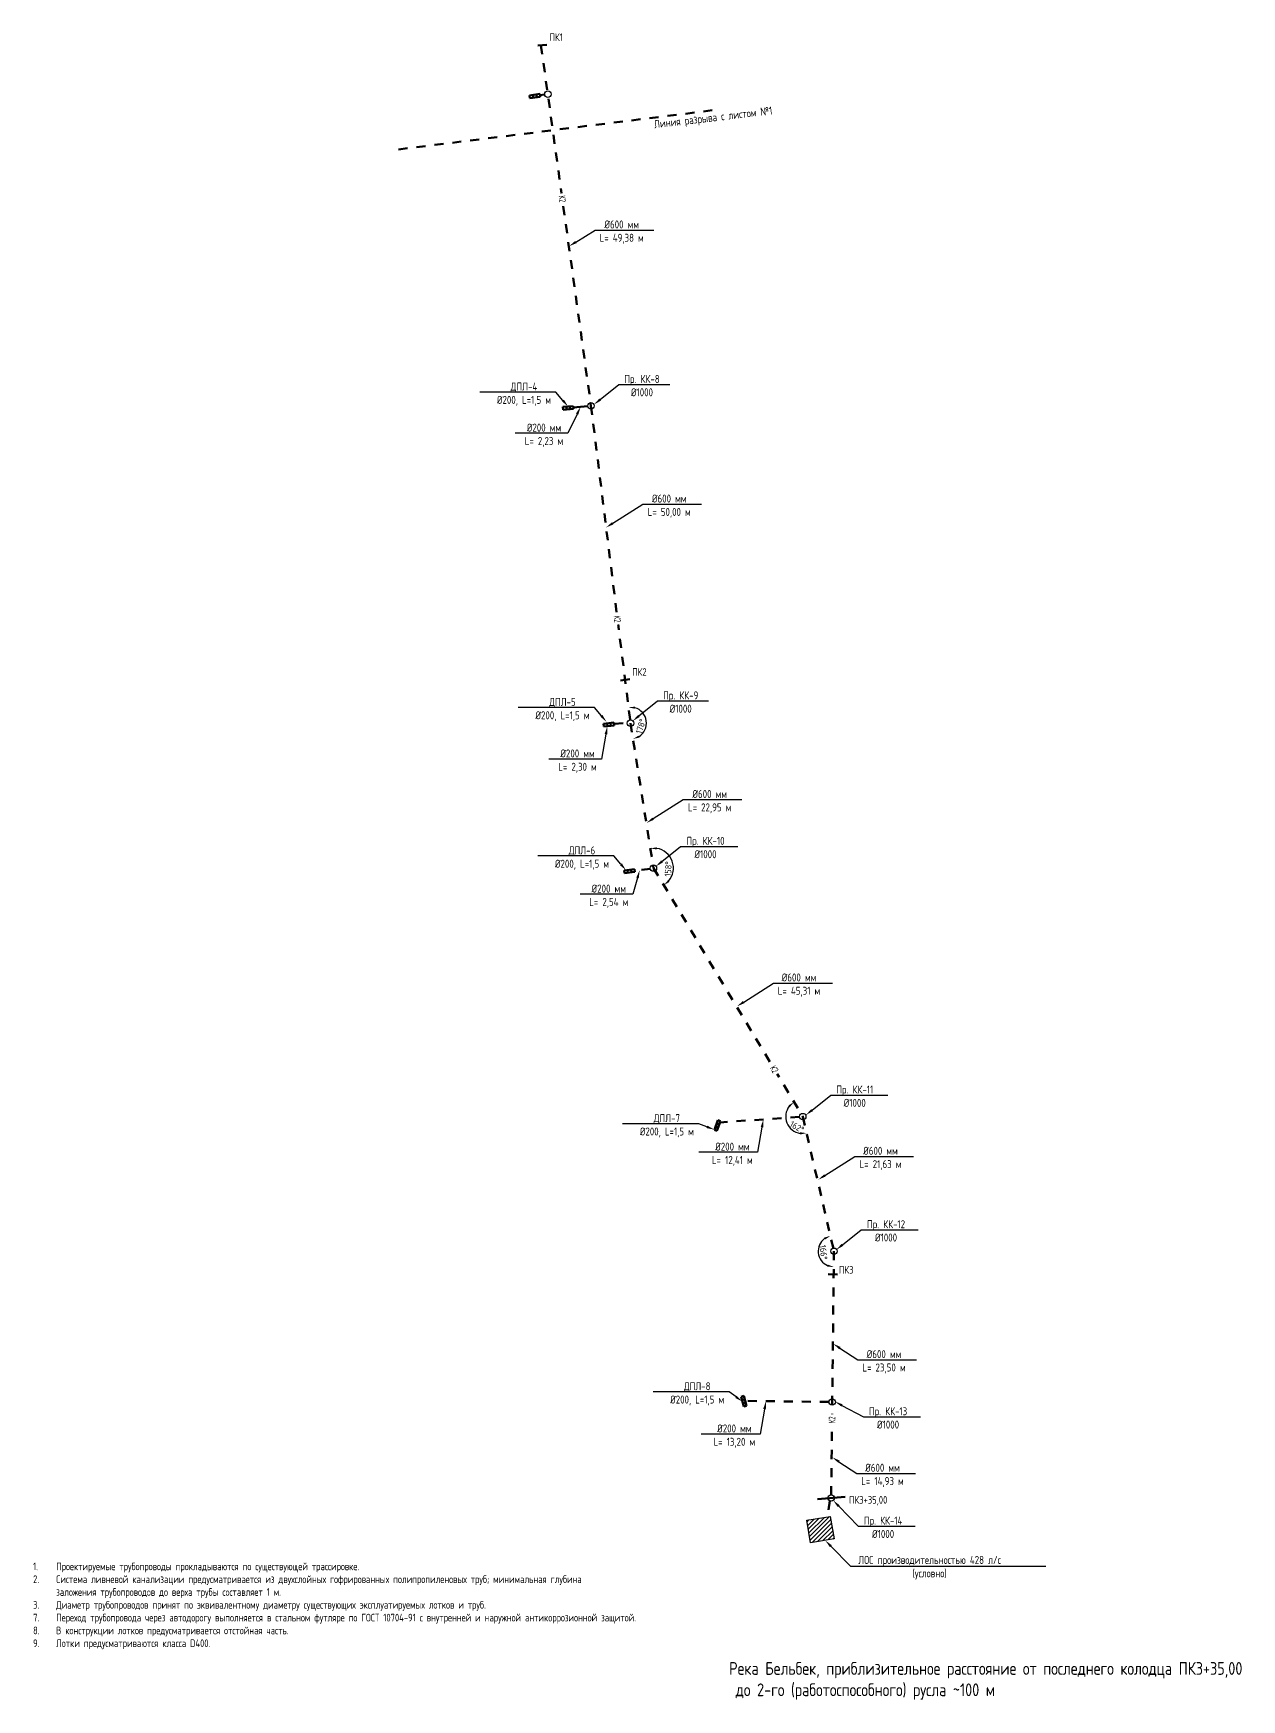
# Model space of a CAD drawing. Header units: millimetres. Extents: x 23834235 to 25435680, y -11289 to 22997815.
# Drawn here: x 25246916 to 25435680, y 22341221 to 22601488 of the extents above; entities that cross this region are included whole.
import ezdxf
from ezdxf import colors
from ezdxf.entities.mleader import LeaderData, LeaderLine
from ezdxf.math import Vec2, Vec3

# ---------------------------------------------------------------- set-up
doc = ezdxf.new("R2010")
doc.units = ezdxf.units.MM
doc.set_wipeout_variables(frame=1)
doc.linetypes.add('Штриховая', pattern=[2822.222233, 1411.111116, -1411.111116])
for name, color, linetype, lineweight in [('Text blocks_Ном._пера__28', 7, 'Continuous', 13), ('ВК_Текст', 7, 'Continuous', 25), ('Колодца К2', 30, 'Continuous', 30), ('Лотки К2', 30, 'Continuous', 30), ('Пикеты', 1, 'Continuous', 60), ('Труба К2', 7, 'Continuous', 60)]:
    doc.layers.add(name, color=color, linetype=linetype, lineweight=lineweight)
doc.layers.add('Выноски', color=7, linetype='Continuous')
doc.styles.add('GOST 2.304', font='GOST_type.ttf')
doc.styles.add('GOST_100', font='cs_gost2304.shx', dxfattribs={"width": 0.7, "height": 300})
doc.styles.get("Standard").update_dxf_attribs({"font": 'arial.ttf'})
doc.dimstyles.new('ISO-25', dxfattribs={"dimtxt": 2.5, "dimasz": 2.5, "dimexe": 1.25, "dimexo": 0.625, "dimtad": 1, "dimtxsty": 'Standard', "dimcen": 2.5, "dimadec": 0, "dimazin": 0, "dimtfac": 1, "dimtmove": 0, "dimatfit": 3, "dimfxl": 1, "dimarcsym": 0})

# ---------------------------------------------------------------- blocks, each defined once
blk = doc.blocks.new('*U4')
at = {"color": 255}
blk.add_wipeout([(-200, 125), (200, 125), (200, -125), (-200, -125)], dxfattribs=at)
at = {"layer": 'ВК_Текст', "insert": (0, 0), "char_height": 250, "attachment_point": 5, "style": 'GOST_100'}
blk.add_mtext('К2', dxfattribs=at)
blk = doc.blocks.new('*D21')
at = {"color": 0, "lineweight": -2, "transparency": 16777216}
blk.add_arc((25340201, 22493749), 2498, 302.10626, 73.99971, dxfattribs=at)
at = {"color": 0, "transparency": 16777216}
for points in [[(25340876, 22495983), (25340902, 22496316), (25339892, 22496227)], [(25341587, 22491477), (25341469, 22491789), (25340592, 22491282)]]:
    blk.add_solid(points, dxfattribs=at)
at = {"color": 0, "transparency": 16777216, "insert": (25341811, 22493253), "char_height": 1000, "attachment_point": 5, "rotation": 72.90512, "style": 'GOST 2.304'}
blk.add_mtext('178°', dxfattribs=at)
blk = doc.blocks.new('*D22')
at = {"color": 0, "lineweight": -2, "transparency": 16777216}
blk.add_arc((25343791, 22471105), 3123, 319.43018, 80.58284, dxfattribs=at)
at = {"color": 0, "transparency": 16777216}
for points in [[(25344302, 22474019), (25344303, 22474352), (25343302, 22474189)], [(25346271, 22468947), (25346056, 22469201), (25345400, 22468428)]]:
    blk.add_solid(points, dxfattribs=at)
at = {"color": 0, "transparency": 16777216, "insert": (25346097, 22470971), "char_height": 1000, "attachment_point": 5, "rotation": 86.68794, "style": 'GOST 2.304'}
blk.add_mtext('158°', dxfattribs=at)
blk = doc.blocks.new('*D23')
at = {"color": 0, "lineweight": -2, "transparency": 16777216}
blk.add_arc((25367111, 22432298), 2658, 142.68512, 261.37058, dxfattribs=at)
at = {"color": 0, "transparency": 16777216}
for points in [[(25364885, 22434034), (25365108, 22433786), (25365741, 22434577)], [(25366705, 22429837), (25366718, 22429504), (25367711, 22429709)]]:
    blk.add_solid(points, dxfattribs=at)
at = {"color": 0, "transparency": 16777216, "insert": (25366214, 22430686), "char_height": 1000, "attachment_point": 5, "rotation": 330.93865, "style": 'GOST 2.304'}
blk.add_mtext('162°', dxfattribs=at)
blk = doc.blocks.new('*D24')
at = {"color": 0, "lineweight": -2, "transparency": 16777216}
blk.add_arc((25371988, 22411263), 2461, 126.50069, 245.89284, dxfattribs=at)
at = {"color": 0, "transparency": 16777216}
for points in [[(25370454, 22413393), (25370594, 22413090), (25371432, 22413661)], [(25371018, 22409180), (25370947, 22408854), (25371959, 22408803)]]:
    blk.add_solid(points, dxfattribs=at)
at = {"color": 0, "transparency": 16777216, "insert": (25370350, 22411086), "char_height": 1000, "attachment_point": 5, "rotation": 276.19677, "style": 'GOST 2.304'}
blk.add_mtext('166°', dxfattribs=at)

msp = doc.modelspace()

# ---------------------------------------------------------------- hatches: boundary and pattern name
h = msp.add_hatch()
h.set_pattern_fill('ANSI31', color=256, scale=150)
h.set_pattern_definition([(45, (-605235.26, -10553391.3), (-336.7596045, 336.7596045), [])])
h.paths.add_polyline_path([(25371416.825, 22369847.065), (25367749.1, 22369236.165), (25368333.085, 22365730.036), (25372000.81, 22366340.936)])

# ---------------------------------------------------------------- linework, layer by layer
at = {"color": 1, "linetype": 'Штриховая', "lineweight": 50}
msp.add_line((25352984.457, 22589462.195), (25303850.382, 22583337.165), dxfattribs=at)
msp.add_lwpolyline([(25367749.1, 22369236.165), (25371416.825, 22369847.065), (25372000.81, 22366340.936), (25368333.085, 22365730.036)], close=True)
at = {"layer": 'Колодца К2'}
for centre in [(25327298.69, 22591984.207), (25334032.072, 22543307.026), (25340200.504, 22493748.614), (25343791.382, 22471104.782), (25367110.513, 22432298.368), (25371987.572, 22411263.393), (25371716.297, 22387718.989), (25371543.269, 22372724.617)]:
    msp.add_circle(centre, 500, dxfattribs=at)
at = {"layer": 'Лотки К2', "lineweight": 50}
for p, q in [((25324429.978, 22591775.241, 219625.303), (25326027.21, 22592021.187, 140640.3)), ((25324429.978, 22591775.241, 219625.303), (25324495.935, 22591346.897, -1918.428)), ((25324495.935, 22591346.897, -1918.428), (25326093.167, 22591592.842, -80903.43)), ((25324962.388, 22591857.223, 193296.969), (25325028.346, 22591428.879, -28246.762)), ((25325494.799, 22591939.205, 166968.635), (25325560.756, 22591510.86, -54575.096)), ((25326027.21, 22592021.187, 140640.3), (25326093.167, 22591592.842, -80903.43)), ((25329643.587, 22543139.339, 189756.868), (25331255.013, 22543261.595, 110771.865)), ((25329643.587, 22543139.339, 189756.868), (25329676.373, 22542707.188, -31786.863)), ((25329676.373, 22542707.188, -31786.863), (25331287.799, 22542829.444, -110771.865)), ((25330180.729, 22543180.091, 163428.534), (25330213.515, 22542747.94, -58115.197)), ((25330717.871, 22543220.843, 137100.2), (25330750.657, 22542788.692, -84443.531)), ((25331255.013, 22543261.595, 110771.865), (25331287.799, 22542829.444, -110771.865)), ((25336009.377, 22493635.844, 78984.98), (25337613.72, 22493830.069, -0.023)), ((25336009.377, 22493635.844, 78984.98), (25336061.464, 22493205.593, -142558.751)), ((25336061.464, 22493205.593, -142558.751), (25337665.807, 22493399.817, -221543.754)), ((25336544.158, 22493700.585, 52656.645), (25336596.245, 22493270.334, -168887.085)), ((25337078.939, 22493765.327, 26328.311), (25337131.026, 22493335.076, -195215.42)), ((25337613.72, 22493830.069, -0.023), (25337665.807, 22493399.817, -221543.754)), ((25339215.478, 22470731.695, 189756.843), (25340819.821, 22470925.919, 110771.84)), ((25339215.478, 22470731.695, 189756.843), (25339267.565, 22470301.444, -31786.888)), ((25339267.565, 22470301.444, -31786.888), (25340871.908, 22470495.668, -110771.891)), ((25339750.259, 22470796.436, 163428.508), (25339802.346, 22470366.185, -58115.222)), ((25340285.04, 22470861.178, 137100.174), (25340337.127, 22470430.927, -84443.556)), ((25340819.821, 22470925.919, 110771.84), (25340871.908, 22470495.668, -110771.891)), ((25353304.213, 22430211.989, 189756.843), (25353854.791, 22431731.365, 110771.84)), ((25353304.213, 22430211.989, 189756.843), (25353711.678, 22430064.336, -31786.888)), ((25353487.739, 22430718.448, 163428.508), (25353895.204, 22430570.795, -58115.222)), ((25353671.265, 22431224.907, 137100.174), (25354078.73, 22431077.253, -84443.556)), ((25353711.678, 22430064.336, -31786.888), (25354262.256, 22431583.712, -110771.891)), ((25353854.791, 22431731.365, 110771.84), (25354262.256, 22431583.712, -110771.891)), ((25357468.132, 22388536.948, 110771.84), (25357883.073, 22388662.061, -110771.891)), ((25357934.66, 22386989.695, 189756.843), (25357468.132, 22388536.948, 110771.84)), ((25358349.601, 22387114.808, -31786.888), (25357883.073, 22388662.061, -110771.891)), ((25357623.641, 22388021.197, 137100.174), (25358038.582, 22388146.31, -84443.556)), ((25357779.151, 22387505.446, 163428.508), (25358194.091, 22387630.559, -58115.222)), ((25357934.66, 22386989.695, 189756.843), (25358349.601, 22387114.808, -31786.888))]:
    msp.add_line(p, q, dxfattribs=at)
at = {"layer": 'Пикеты'}
for p, q in [((25325711.8, 22599587.121), (25327158.598, 22599705.569)), ((25338640.706, 22500404.256), (25340079.372, 22500597.9)), ((25371102.632, 22407658.827), (25372554.23, 22407647.793)), ((25369395.899, 22372525.751), (25373736.295, 22372881.094))]:
    msp.add_line(p, q, dxfattribs=at)
at = {"layer": 'Труба К2', "linetype": 'Штриховая', "ltscale": 20}
for p, q in [((25326060.188, 22591807.014, 29868.435), (25326803.058, 22591918.262)), ((25331271.377, 22543045.849), (25333535.785, 22543246.201))]:
    msp.add_line(p, q, dxfattribs=at)
at = {"layer": 'Труба К2', "linetype": 'Штриховая'}
msp.add_line((25371352.682, 22372262.365), (25370991.102, 22369776.156), dxfattribs=at)
for points in [[(25326220.928, 22599627.792), (25334032.072, 22543307.026), (25340200.504, 22493748.614), (25343791.382, 22471104.782), (25367110.513, 22432298.368), (25371987.572, 22411263.393), (25371543.224, 22372697.651)], [(25343309.272, 22470972.23), (25340845.865, 22470710.794)], [(25366613.579, 22432243.077), (25354192.082, 22431390.061)]]:
    msp.add_lwpolyline(points, dxfattribs=at)
for points, elevation in [([(25337639.764, 22493614.943), (25339700.752, 22493764.35)], -0.023), ([(25371216.336, 22387725.218), (25358116.337, 22387888.435)], -1743.743)]:
    msp.add_lwpolyline(points, dxfattribs=dict(at, elevation=elevation))

# ---------------------------------------------------------------- texts
at = {"insert": (25343803.373, 22587888.855), "char_height": 1250, "attachment_point": 1, "rotation": 6.70114011, "style": 'GOST 2.304'}
msp.add_mtext_dynamic_manual_height_columns('Линия разрыва с листом №1', width=25694.82588, gutter_width=12.5, heights=[0], dxfattribs=at)
at = {"layer": 'Text blocks_Ном._пера__28', "insert": (25245681.496, 22362637.045), "char_height": 1200, "attachment_point": 1, "style": 'GOST 2.304'}
msp.add_mtext_dynamic_manual_height_columns('\\pi-3600,l4800,t4800;1.^IПроектируемые трубопроводы прокладываются по существующей трассировке.\\P2.^IСистема ливневой канализации предусматривается из двухслойных гофрированных полипропиленовых труб; минимальная глубина заложения трубопроводов до верха трубы составляет 1 м.\\P3.^IДиаметр трубопроводов принят по эквивалентному диаметру существующих эксплуатируемых лотков и труб.\\P7.^IПереход трубопровода через автодорогу выполняется в стальном футляре по ГОСТ 10704-91 с внутренней и наружной антикоррозионной защитой.\\P8.^IВ конструкции лотков предусматривается отстойная часть.\\P9.^IЛотки предусматриваются класса D400.', width=93446.89135, gutter_width=12.5, heights=[0], dxfattribs=at)
at = {"layer": 'Text blocks_Ном._пера__28', "color": 1, "insert": (25353611.017, 22347099.352), "char_height": 2000, "attachment_point": 1, "style": 'GOST 2.304'}
msp.add_mtext_dynamic_manual_height_columns('\\pi-6000,l8000,t8000;Река Бельбек, приблизительное расстояние от последнего колодца ПК3+35,00\\P до 2-го (работоспособного) русла ~100 м', width=93446.89135, gutter_width=12.5, heights=[0], dxfattribs=at)
at = {"layer": 'Пикеты', "style": 'GOST 2.304'}
for s, p in [('ПК1', (25327540.342, 22600280.009)), ('ПК2', (25340465.182, 22501134.743)), ('ПК3', (25372764.498, 22407769.552)), ('ПК3+35,00', (25374345.589, 22371830.447))]:
    msp.add_text(s, height=1200, dxfattribs=at).set_placement(p)

# ---------------------------------------------------------------- leaders
at = {"layer": 'Выноски', "color": 0, "lineweight": -2}
ml = msp.add_multileader_mtext('Standard', dxfattribs=at)
ml.set_content('{\\C0;%%C600 мм\\PL= 49,38 м}', color=5, style='GOST 2.304')
ml.set_leader_properties(lineweight=-3)
ml.build(insert=Vec2(0, 0))
ml.multileader.update_dxf_attribs({"text_left_attachment_type": 6, "text_right_attachment_type": 6, "dogleg_length": 1, "arrow_head_size": 1250, "scale": 500})
ctx = ml.context
ctx.base_point, ctx.scale, ctx.char_height, ctx.arrow_head_size, ctx.landing_gap_size, ctx.plane_origin = Vec3(25334788.216, 22570762.65), 500, 1250, 1250, 900, Vec3(25303787.901, 22551804.637)
ctx.left_attachment, ctx.right_attachment, ctx.text_align_type = 6, 6, 1
notes = []
notes.append((ctx, [(0, (1, 1, 0), (25334688.368, 22570762.65), (1, 0), 99.848, [(1, [(25330611.677, 22568234.333)], 0, [])])]))
ctx.mtext.insert, ctx.mtext.alignment, ctx.mtext.flow_direction = Vec3(25338832.426, 22572262.65), 2, 5
ml = msp.add_multileader_mtext('Standard', dxfattribs=at)
ml.set_content('{\\C0;ДПЛ-4\\P%%C200, L=1,5 м}', color=5, style='GOST 2.304')
ml.set_leader_properties(lineweight=-3)
ml.build(insert=Vec2(0, 0))
ml.multileader.update_dxf_attribs({"text_left_attachment_type": 6, "text_right_attachment_type": 6, "dogleg_length": 1, "arrow_head_size": 1250, "scale": 500})
ctx = ml.context
ctx.base_point, ctx.scale, ctx.char_height, ctx.arrow_head_size, ctx.landing_gap_size, ctx.plane_origin = Vec3(25318667.426, 22545444.829, 150264.367), 500, 1250, 1250, 900, Vec3(25315097.202, 22527398.416, 150264.367)
ctx.left_attachment, ctx.right_attachment, ctx.text_align_type = 6, 6, 1
notes.append((ctx, [(1, (1, 1, 0), (25328553.335, 22545444.829, 150264.367), (-1, 0), 99.848, [(1, [(25330449.3, 22543200.467, 150264.367)], 0, [])])]))
ctx.mtext.insert, ctx.mtext.alignment, ctx.mtext.flow_direction = Vec3(25323560.456, 22546944.829, 150264.367), 2, 5
ml = msp.add_multileader_mtext('Standard', dxfattribs=at)
ml.set_content('{\\C0;Пр. КК-8\\P%%C1000}', color=5, style='GOST 2.304')
ml.set_leader_properties(lineweight=-3)
ml.build(insert=Vec2(0, 0))
ml.multileader.update_dxf_attribs({"text_left_attachment_type": 6, "text_right_attachment_type": 6, "dogleg_length": 1, "arrow_head_size": 1250, "scale": 500})
ctx = ml.context
ctx.base_point, ctx.scale, ctx.char_height, ctx.arrow_head_size, ctx.landing_gap_size, ctx.plane_origin = Vec3(25338473.027, 22546627.544), 500, 1250, 1250, 900, Vec3(25337924.68, 22523834.785)
ctx.left_attachment, ctx.right_attachment, ctx.text_align_type = 6, 6, 1
notes.append((ctx, [(0, (1, 1, 0), (25338373.179, 22546627.544), (1, 0), 99.848, [(1, [(25334492.072, 22543502.984)], 0, [])])]))
ctx.mtext.insert, ctx.mtext.alignment, ctx.mtext.flow_direction = Vec3(25341994.989, 22548127.544), 2, 5
ml = msp.add_multileader_mtext('Standard', dxfattribs=at)
ml.set_content('{\\C0;%%C200 мм\\PL= 2,23 м}', color=5, style='GOST 2.304')
ml.set_leader_properties(lineweight=-3)
ml.build(insert=Vec2(0, 0))
ml.multileader.update_dxf_attribs({"text_left_attachment_type": 6, "text_right_attachment_type": 6, "dogleg_length": 1, "arrow_head_size": 1250, "scale": 500})
ctx = ml.context
ctx.base_point, ctx.scale, ctx.char_height, ctx.arrow_head_size, ctx.landing_gap_size, ctx.plane_origin = Vec3(25323047.154, 22539022.981), 500, 1250, 1250, 900, Vec3(25292611.838, 22524087.72)
ctx.left_attachment, ctx.right_attachment, ctx.text_align_type = 6, 6, 1
notes.append((ctx, [(1, (1, 1, 0), (25330431.276, 22539022.981), (-1, 0), 99.848, [(1, [(25332403.581, 22543146.025)], 0, [])])]))
ctx.mtext.insert, ctx.mtext.alignment, ctx.mtext.flow_direction = Vec3(25326689.291, 22540522.981), 2, 5
ml = msp.add_multileader_mtext('Standard', dxfattribs=at)
ml.set_content('{\\C0;%%C600 мм\\PL= 50,00 м}', color=5, style='GOST 2.304')
ml.set_leader_properties(lineweight=-3)
ml.build(insert=Vec2(0, 0))
ml.multileader.update_dxf_attribs({"text_left_attachment_type": 6, "text_right_attachment_type": 6, "dogleg_length": 1, "arrow_head_size": 1250, "scale": 500})
ctx = ml.context
ctx.base_point, ctx.scale, ctx.char_height, ctx.arrow_head_size, ctx.landing_gap_size, ctx.plane_origin = Vec3(25342208.832, 22527944.429), 500, 1250, 1250, 900, Vec3(25309561.466, 22507873.122)
ctx.left_attachment, ctx.right_attachment, ctx.text_align_type = 6, 6, 1
notes.append((ctx, [(0, (1, 1, 0), (25342108.985, 22527944.429), (1, 0), 99.848, [(1, [(25336385.243, 22524302.819)], 0, [])])]))
ctx.mtext.insert, ctx.mtext.alignment, ctx.mtext.flow_direction = Vec3(25346253.043, 22529444.429), 2, 5
ml = msp.add_multileader_mtext('Standard', dxfattribs=at)
ml.set_content('{\\C0;ДПЛ-5\\P%%C200, L=1,5 м}', color=5, style='GOST 2.304')
ml.set_leader_properties(lineweight=-3)
ml.build(insert=Vec2(0, 0))
ml.multileader.update_dxf_attribs({"text_left_attachment_type": 6, "text_right_attachment_type": 6, "dogleg_length": 1, "arrow_head_size": 1250, "scale": 500})
ctx = ml.context
ctx.base_point, ctx.scale, ctx.char_height, ctx.arrow_head_size, ctx.landing_gap_size, ctx.plane_origin = Vec3(25324682.201, 22496179.145, 2974.575), 500, 1250, 1250, 900, Vec3(25321111.977, 22478132.731, 2974.575)
ctx.left_attachment, ctx.right_attachment, ctx.text_align_type = 6, 6, 1
notes.append((ctx, [(1, (1, 1, 0), (25334568.11, 22496179.145, 2974.575), (-1, 0), 99.848, [(1, [(25336464.075, 22493934.782, 2974.575)], 0, [])])]))
ctx.mtext.insert, ctx.mtext.alignment, ctx.mtext.flow_direction = Vec3(25329575.231, 22497679.145, 2974.575), 2, 5
ml = msp.add_multileader_mtext('Standard', dxfattribs=at)
ml.set_content('{\\C0;Пр. КК-9\\P%%C1000}', color=5, style='GOST 2.304')
ml.set_leader_properties(lineweight=-3)
ml.build(insert=Vec2(0, 0))
ml.multileader.update_dxf_attribs({"text_left_attachment_type": 6, "text_right_attachment_type": 6, "dogleg_length": 1, "arrow_head_size": 1250, "scale": 500})
ctx = ml.context
ctx.base_point, ctx.scale, ctx.char_height, ctx.arrow_head_size, ctx.landing_gap_size, ctx.plane_origin = Vec3(25344523.478, 22497208.782), 500, 1250, 1250, 900, Vec3(25343975.131, 22474416.023)
ctx.left_attachment, ctx.right_attachment, ctx.text_align_type = 6, 6, 1
notes.append((ctx, [(0, (1, 1, 0), (25344423.63, 22497208.782), (1, 0), 99.848, [(1, [(25340542.523, 22494084.222)], 0, [])])]))
ctx.mtext.insert, ctx.mtext.alignment, ctx.mtext.flow_direction = Vec3(25348045.44, 22498708.782), 2, 5
ml = msp.add_multileader_mtext('Standard', dxfattribs=at)
ml.set_content('{\\C0;%%C200 мм\\PL= 2,30 м}', color=5, style='GOST 2.304')
ml.set_leader_properties(lineweight=-3)
ml.build(insert=Vec2(0, 0))
ml.multileader.update_dxf_attribs({"text_left_attachment_type": 6, "text_right_attachment_type": 6, "dogleg_length": 1, "arrow_head_size": 1250, "scale": 500})
ctx = ml.context
ctx.base_point, ctx.scale, ctx.char_height, ctx.arrow_head_size, ctx.landing_gap_size, ctx.plane_origin = Vec3(25328287.417, 22488138.084, -168887.085), 500, 1250, 1250, 900, Vec3(25296804.502, 22474212.029, -168887.085)
ctx.left_attachment, ctx.right_attachment, ctx.text_align_type = 6, 6, 1
notes.append((ctx, [(1, (1, 1, 0), (25335671.539, 22488138.084, -168887.085), (-1, 0), 99.848, [(1, [(25336596.245, 22493270.334, -168887.085)], 0, [])])]))
ctx.mtext.insert, ctx.mtext.alignment, ctx.mtext.flow_direction = Vec3(25331929.554, 22489638.084, -168887.085), 2, 5
ml = msp.add_multileader_mtext('Standard', dxfattribs=at)
ml.set_content('{\\C0;%%C600 мм\\PL= 22,95 м}', color=5, style='GOST 2.304')
ml.set_leader_properties(lineweight=-3)
ml.build(insert=Vec2(0, 0))
ml.multileader.update_dxf_attribs({"text_left_attachment_type": 6, "text_right_attachment_type": 6, "dogleg_length": 1, "arrow_head_size": 1250, "scale": 500})
ctx = ml.context
ctx.base_point, ctx.scale, ctx.char_height, ctx.arrow_head_size, ctx.landing_gap_size, ctx.plane_origin = Vec3(25348532.986, 22481799.781), 500, 1250, 1250, 900, Vec3(25315885.62, 22461728.474)
ctx.left_attachment, ctx.right_attachment, ctx.text_align_type = 6, 6, 1
notes.append((ctx, [(0, (1, 1, 0), (25348433.138, 22481799.781), (1, 0), 99.848, [(1, [(25342709.397, 22478158.171)], 0, [])])]))
ctx.mtext.insert, ctx.mtext.alignment, ctx.mtext.flow_direction = Vec3(25352577.196, 22483299.781), 2, 5
ml = msp.add_multileader_mtext('Standard', dxfattribs=at)
ml.set_content('{\\C0;ДПЛ-6\\P%%C200, L=1,5 м}', color=5, style='GOST 2.304')
ml.set_leader_properties(lineweight=-3)
ml.build(insert=Vec2(0, 0))
ml.multileader.update_dxf_attribs({"text_left_attachment_type": 6, "text_right_attachment_type": 6, "dogleg_length": 1, "arrow_head_size": 1250, "scale": 500})
ctx = ml.context
ctx.base_point, ctx.scale, ctx.char_height, ctx.arrow_head_size, ctx.landing_gap_size, ctx.plane_origin = Vec3(25327729.503, 22472997.008), 500, 1250, 1250, 900, Vec3(25324159.279, 22454950.594)
ctx.left_attachment, ctx.right_attachment, ctx.text_align_type = 6, 6, 1
notes.append((ctx, [(1, (1, 1, 0), (25337615.412, 22472997.008), (-1, 0), 99.848, [(1, [(25339511.377, 22470752.645)], 0, [])])]))
ctx.mtext.insert, ctx.mtext.alignment, ctx.mtext.flow_direction = Vec3(25332622.534, 22474497.008), 2, 5
ml = msp.add_multileader_mtext('Standard', dxfattribs=at)
ml.set_content('{\\C0;Пр. КК-10\\P%%C1000}', color=5, style='GOST 2.304')
ml.set_leader_properties(lineweight=-3)
ml.build(insert=Vec2(0, 0))
ml.multileader.update_dxf_attribs({"text_left_attachment_type": 6, "text_right_attachment_type": 6, "dogleg_length": 1, "arrow_head_size": 1250, "scale": 500})
ctx = ml.context
ctx.base_point, ctx.scale, ctx.char_height, ctx.arrow_head_size, ctx.landing_gap_size, ctx.plane_origin = Vec3(25348131.057, 22474481.969, 4288), 500, 1250, 1250, 900, Vec3(25347582.71, 22451689.21, 4288)
ctx.left_attachment, ctx.right_attachment, ctx.text_align_type = 6, 6, 1
notes.append((ctx, [(0, (1, 1, 0), (25348031.209, 22474481.969, 4288), (1, 0), 99.848, [(1, [(25344150.102, 22471357.41, 4288)], 0, [])])]))
ctx.mtext.insert, ctx.mtext.alignment, ctx.mtext.flow_direction = Vec3(25351921.514, 22475981.969, 4288), 2, 5
ml = msp.add_multileader_mtext('Standard', dxfattribs=at)
ml.set_content('{\\C0;%%C200 мм\\PL= 2,54 м}', color=5, style='GOST 2.304')
ml.set_leader_properties(lineweight=-3)
ml.build(insert=Vec2(0, 0))
ml.multileader.update_dxf_attribs({"text_left_attachment_type": 6, "text_right_attachment_type": 6, "dogleg_length": 1, "arrow_head_size": 1250, "scale": 500})
ctx = ml.context
ctx.base_point, ctx.scale, ctx.char_height, ctx.arrow_head_size, ctx.landing_gap_size, ctx.plane_origin = Vec3(25333167.86, 22467022.626), 500, 1250, 1250, 900, Vec3(25301852.878, 22451710.053)
ctx.left_attachment, ctx.right_attachment, ctx.text_align_type = 6, 6, 1
notes.append((ctx, [(1, (1, 1, 0), (25340551.982, 22467022.626), (-1, 0), 99.848, [(1, [(25341644.621, 22470768.358)], 0, [])])]))
ctx.mtext.insert, ctx.mtext.alignment, ctx.mtext.flow_direction = Vec3(25336809.997, 22468522.626), 2, 5
ml = msp.add_multileader_mtext('Standard', dxfattribs=at)
ml.set_content('{\\C0;%%C600 мм\\PL= 45,31 м}', color=5, style='GOST 2.304')
ml.set_leader_properties(lineweight=-3)
ml.build(insert=Vec2(0, 0))
ml.multileader.update_dxf_attribs({"text_left_attachment_type": 6, "text_right_attachment_type": 6, "dogleg_length": 1, "arrow_head_size": 1250, "scale": 500})
ctx = ml.context
ctx.base_point, ctx.scale, ctx.char_height, ctx.arrow_head_size, ctx.landing_gap_size, ctx.plane_origin = Vec3(25362663.465, 22453149.572), 500, 1250, 1250, 900, Vec3(25330016.098, 22433078.266)
ctx.left_attachment, ctx.right_attachment, ctx.text_align_type = 6, 6, 1
notes.append((ctx, [(0, (1, 1, 0), (25362563.617, 22453149.572), (1, 0), 99.848, [(1, [(25356839.875, 22449507.962)], 0, [])])]))
ctx.mtext.insert, ctx.mtext.alignment, ctx.mtext.flow_direction = Vec3(25366528.976, 22454649.572), 2, 5
ml = msp.add_multileader_mtext('Standard', dxfattribs=at)
ml.set_content('{\\C0;Пр. КК-11\\P%%C1000}', color=5, style='GOST 2.304')
ml.set_leader_properties(lineweight=-3)
ml.build(insert=Vec2(0, 0))
ml.multileader.update_dxf_attribs({"text_left_attachment_type": 6, "text_right_attachment_type": 6, "dogleg_length": 1, "arrow_head_size": 1250, "scale": 500})
ctx = ml.context
ctx.base_point, ctx.scale, ctx.char_height, ctx.arrow_head_size, ctx.landing_gap_size, ctx.plane_origin = Vec3(25371578.24, 22435646.567, 4288), 500, 1250, 1250, 900, Vec3(25371029.893, 22412853.809, 4288)
ctx.left_attachment, ctx.right_attachment, ctx.text_align_type = 6, 6, 1
notes.append((ctx, [(0, (1, 1, 0), (25371478.393, 22435646.567, 4288), (1, 0), 99.848, [(1, [(25367597.286, 22432522.008, 4288)], 0, [])])]))
ctx.mtext.insert, ctx.mtext.alignment, ctx.mtext.flow_direction = Vec3(25375234.227, 22437146.567, 4288), 2, 5
ml = msp.add_multileader_mtext('Standard', dxfattribs=at)
ml.set_content('{\\C0;ДПЛ-7\\P%%C200, L=1,5 м}', color=5, style='GOST 2.304')
ml.set_leader_properties(lineweight=-3)
ml.build(insert=Vec2(0, 0))
ml.multileader.update_dxf_attribs({"text_left_attachment_type": 6, "text_right_attachment_type": 6, "dogleg_length": 1, "arrow_head_size": 1250, "scale": 500})
ctx = ml.context
ctx.base_point, ctx.scale, ctx.char_height, ctx.arrow_head_size, ctx.landing_gap_size, ctx.plane_origin = Vec3(25340989.85, 22431172.197), 500, 1250, 1250, 900, Vec3(25337946.532, 22414449.982)
ctx.left_attachment, ctx.right_attachment, ctx.text_align_type = 6, 6, 1
notes.append((ctx, [(1, (1, 1, 0), (25350875.759, 22431172.197), (-1, 0), 99.848, [(1, [(25353298.63, 22430252.033)], 0, [])])]))
ctx.mtext.insert, ctx.mtext.alignment, ctx.mtext.flow_direction = Vec3(25345882.881, 22432672.197), 2, 5
ml = msp.add_multileader_mtext('Standard', dxfattribs=at)
ml.set_content('{\\C0;%%C200 мм\\PL= 12,41 м}', color=5, style='GOST 2.304')
ml.set_leader_properties(lineweight=-3)
ml.build(insert=Vec2(0, 0))
ml.multileader.update_dxf_attribs({"text_left_attachment_type": 6, "text_right_attachment_type": 6, "dogleg_length": 1, "arrow_head_size": 1250, "scale": 500})
ctx = ml.context
ctx.base_point, ctx.scale, ctx.char_height, ctx.arrow_head_size, ctx.landing_gap_size, ctx.plane_origin = Vec3(25352297.851, 22426722.861), 500, 1250, 1250, 900, Vec3(25321172.335, 22412796.806)
ctx.left_attachment, ctx.right_attachment, ctx.text_align_type = 6, 6, 1
notes.append((ctx, [(1, (1, 1, 0), (25360039.371, 22426722.861), (-1, 0), 99.848, [(1, [(25360964.078, 22431855.111)], 0, [])])]))
ctx.mtext.insert, ctx.mtext.alignment, ctx.mtext.flow_direction = Vec3(25356118.687, 22428222.861), 2, 5
ml = msp.add_multileader_mtext('Standard', dxfattribs=at)
ml.set_content('{\\C0;%%C600 мм\\PL= 21,63 м}', color=5, style='GOST 2.304')
ml.set_leader_properties(lineweight=-3)
ml.build(insert=Vec2(0, 0))
ml.multileader.update_dxf_attribs({"text_left_attachment_type": 6, "text_right_attachment_type": 6, "dogleg_length": 1, "arrow_head_size": 1250, "scale": 500})
ctx = ml.context
ctx.base_point, ctx.scale, ctx.char_height, ctx.arrow_head_size, ctx.landing_gap_size, ctx.plane_origin = Vec3(25375348.936, 22426076.452), 500, 1250, 1250, 900, Vec3(25342701.57, 22406005.146)
ctx.left_attachment, ctx.right_attachment, ctx.text_align_type = 6, 6, 1
notes.append((ctx, [(0, (1, 1, 0), (25375249.088, 22426076.452), (1, 0), 99.848, [(1, [(25369525.346, 22422434.842)], 0, [])])]))
ctx.mtext.insert, ctx.mtext.alignment, ctx.mtext.flow_direction = Vec3(25379259.121, 22427576.452), 2, 5
ml = msp.add_multileader_mtext('Standard', dxfattribs=at)
ml.set_content('{\\C0;Пр. КК-12\\P%%C1000}', color=5, style='GOST 2.304')
ml.set_leader_properties(lineweight=-3)
ml.build(insert=Vec2(0, 0))
ml.multileader.update_dxf_attribs({"text_left_attachment_type": 6, "text_right_attachment_type": 6, "dogleg_length": 1, "arrow_head_size": 1250, "scale": 500})
ctx = ml.context
ctx.base_point, ctx.scale, ctx.char_height, ctx.arrow_head_size, ctx.landing_gap_size, ctx.plane_origin = Vec3(25376330.478, 22414612.549, 4288), 500, 1250, 1250, 900, Vec3(25375782.131, 22391819.79, 4288)
ctx.left_attachment, ctx.right_attachment, ctx.text_align_type = 6, 6, 1
notes.append((ctx, [(0, (1, 1, 0), (25376230.63, 22414612.549, 4288), (1, 0), 99.848, [(1, [(25372349.523, 22411487.99, 4288)], 0, [])])]))
ctx.mtext.insert, ctx.mtext.alignment, ctx.mtext.flow_direction = Vec3(25380124.063, 22416112.549, 4288), 2, 5
ml = msp.add_multileader_mtext('Standard', dxfattribs=at)
ml.set_content('{\\C0;ДПЛ-8\\P%%C200, L=1,5 м}', color=5, style='GOST 2.304')
ml.set_leader_properties(lineweight=-3)
ml.build(insert=Vec2(0, 0))
ml.multileader.update_dxf_attribs({"text_left_attachment_type": 6, "text_right_attachment_type": 6, "dogleg_length": 1, "arrow_head_size": 1250, "scale": 500})
ctx = ml.context
ctx.base_point, ctx.scale, ctx.char_height, ctx.arrow_head_size, ctx.landing_gap_size, ctx.plane_origin = Vec3(25345729.065, 22389302.802, 4288), 500, 1250, 1250, 900, Vec3(25344550.975, 22368878.728, 4288)
ctx.left_attachment, ctx.right_attachment, ctx.text_align_type = 6, 6, 1
notes.append((ctx, [(1, (1, 1, 0), (25355614.974, 22389302.802, 4288), (-1, 0), 99.848, [(1, [(25357701.396, 22387763.322, 4288)], 0, [])])]))
ctx.mtext.insert, ctx.mtext.alignment, ctx.mtext.flow_direction = Vec3(25350622.095, 22390802.802, 4288), 2, 5
ml = msp.add_multileader_mtext('Standard', dxfattribs=at)
ml.set_content('{\\C0;%%C200 мм\\PL= 13,20 м}', color=5, style='GOST 2.304')
ml.set_leader_properties(lineweight=-3)
ml.build(insert=Vec2(0, 0))
ml.multileader.update_dxf_attribs({"text_left_attachment_type": 6, "text_right_attachment_type": 6, "dogleg_length": 1, "arrow_head_size": 1250, "scale": 500})
ctx = ml.context
ctx.base_point, ctx.scale, ctx.char_height, ctx.arrow_head_size, ctx.landing_gap_size, ctx.plane_origin = Vec3(25352518.48, 22382708.361), 500, 1250, 1250, 900, Vec3(25321571.663, 22368782.306)
ctx.left_attachment, ctx.right_attachment, ctx.text_align_type = 6, 6, 1
notes.append((ctx, [(1, (1, 1, 0), (25360438.699, 22382708.361), (-1, 0), 99.848, [(1, [(25361363.406, 22387840.611)], 0, [])])]))
ctx.mtext.insert, ctx.mtext.alignment, ctx.mtext.flow_direction = Vec3(25356428.666, 22384208.361), 2, 5
ml = msp.add_multileader_mtext('Standard', dxfattribs=at)
ml.set_content('{\\C0;%%C600 мм\\PL= 14,93 м}', color=5, style='GOST 2.304')
ml.set_leader_properties(lineweight=-3)
ml.build(insert=Vec2(0, 0))
ml.multileader.update_dxf_attribs({"text_left_attachment_type": 6, "text_right_attachment_type": 6, "dogleg_length": 1, "arrow_head_size": 1250, "scale": 500})
ctx = ml.context
ctx.base_point, ctx.scale, ctx.char_height, ctx.arrow_head_size, ctx.landing_gap_size, ctx.plane_origin = Vec3(25375664.634, 22376572.635), 500, 1250, 1250, 900, Vec3(25344896.516, 22362646.58)
ctx.left_attachment, ctx.right_attachment, ctx.text_align_type = 6, 6, 1
notes.append((ctx, [(0, (1, 1, 0), (25375564.786, 22376572.635), (1, 0), 99.848, [(1, [(25371720.292, 22379076.277)], 0, [])])]))
ctx.mtext.insert, ctx.mtext.alignment, ctx.mtext.flow_direction = Vec3(25379574.819, 22378072.635), 2, 5
ml = msp.add_multileader_mtext('Standard', dxfattribs=at)
ml.set_content('{\\C0;Пр. КК-14\\P%%C1000}', color=5, style='GOST 2.304')
ml.set_leader_properties(lineweight=-3)
ml.build(insert=Vec2(0, 0))
ml.multileader.update_dxf_attribs({"text_left_attachment_type": 6, "text_right_attachment_type": 6, "dogleg_length": 1, "arrow_head_size": 1250, "scale": 500})
ctx = ml.context
ctx.base_point, ctx.scale, ctx.char_height, ctx.arrow_head_size, ctx.landing_gap_size, ctx.plane_origin = Vec3(25375881.131, 22368315.59, 4288), 500, 1250, 1250, 900, Vec3(25372933.522, 22350933.741, 4288)
ctx.left_attachment, ctx.right_attachment, ctx.text_align_type = 6, 6, 1
notes.append((ctx, [(0, (1, 1, 0), (25375781.283, 22368315.59, 4288), (1, 0), 99.848, [(1, [(25371863.638, 22372345.775, 4288)], 0, [])])]))
ctx.mtext.insert, ctx.mtext.alignment, ctx.mtext.flow_direction = Vec3(25379671.588, 22369815.59, 4288), 2, 5
ml = msp.add_multileader_mtext('Standard', dxfattribs=at)
ml.set_content('{\\C0;ЛОС производительностью 428 л/с\\P(условно)}', color=5, style='GOST 2.304')
ml.set_leader_properties(lineweight=-3)
ml.build(insert=Vec2(0, 0))
ml.multileader.update_dxf_attribs({"text_left_attachment_type": 6, "text_right_attachment_type": 6, "dogleg_length": 1, "arrow_head_size": 1250, "scale": 500})
ctx = ml.context
ctx.base_point, ctx.scale, ctx.char_height, ctx.arrow_head_size, ctx.landing_gap_size, ctx.plane_origin = Vec3(25374648.939, 22362061.15, 4288), 500, 1250, 1250, 900, Vec3(25371701.331, 22344679.301, 4288)
ctx.left_attachment, ctx.right_attachment, ctx.text_align_type = 6, 6, 1
notes.append((ctx, [(0, (1, 1, 0), (25374549.092, 22362061.15, 4288), (1, 0), 99.848, [(1, [(25370631.446, 22366091.335, 4288)], 0, [])])]))
ctx.mtext.insert, ctx.mtext.alignment, ctx.mtext.flow_direction = Vec3(25386922.242, 22363667.655, 4288), 2, 5
for ctx, leaders in notes:
    for number, flags, end, landing, length, lines in leaders:
        leader = LeaderData()
        leader.index, (leader.has_last_leader_line, leader.has_dogleg_vector, leader.attachment_direction) = number, flags
        leader.last_leader_point, leader.dogleg_vector, leader.dogleg_length = Vec3(end), Vec3(landing), length
        for number, points, colour, breaks in lines:
            line = LeaderLine()
            line.index, line.vertices, line.color, line.breaks = number, Vec3.list(points), colors.encode_raw_color(colour), breaks
            leader.lines.append(line)
        ctx.leaders.append(leader)

# ---------------------------------------------------------------- next in the draw order: block references
at = {"layer": 'ВК_Текст'}
for p, xscale, yscale, zscale, rotation in [((25329576.416, 22575636.358), 4.266666666666669, 4.266666666666669, 4.266666666666669, 277.96185087179), ((25338143.987, 22510001.048), 4.266666666666672, 4.266666666666672, 4.266666666666672, 277.0380539673343), ((25362664.889, 22439696.531), 4.266666666666672, 4.266666666666672, 4.266666666666672, 301.0020439178642), ((25371684.167, 22384930.338), 4.266666666666672, 4.266666666666672, 4.266666666666672, 89.3398763963387)]:
    msp.add_blockref('*U4', p, dxfattribs=dict(at, xscale=xscale, yscale=yscale, zscale=zscale, rotation=rotation))

# ---------------------------------------------------------------- next in the draw order: dimensions: what is measured, and where the dimension line sits
for base, line1, line2, picture, middle in [((25342175.86, 22495277.197), ((25340200.504, 22493748.614), (25343791.382, 22471104.782)), ((25334032.072, 22543307.026), (25340200.504, 22493748.614)), '*D21', (25342587.872, 22493014.397)), ((25345947.095, 22473363.867), ((25343791.382, 22471104.782), (25367110.513, 22432298.368)), ((25340200.504, 22493748.614), (25343791.382, 22471104.782)), '*D22', (25346908.755, 22470924.377)), ((25364462.297, 22432529.16), ((25367110.513, 22432298.368), (25371987.572, 22411263.393)), ((25343791.382, 22471104.782), (25367110.513, 22432298.368)), '*D23', (25365819.277, 22429974.788))]:
    dim = msp.add_angular_dim_2l(base=base, line1=line1, line2=line2, dimstyle='ISO-25', override={"dimscale": 500, "dimtxt": 2, "dimasz": 2, "dimtxsty": 'GOST 2.304'})
    dim.commit()
    dim.dimension.update_dxf_attribs({"geometry": picture, "text_midpoint": middle, "dimtype": 162})
dim = msp.add_angular_dim_2l(base=(25369698.314, 22412165.968), line1=((25371987.572, 22411263.393), (25371543.224, 22372697.651)), line2=((25367110.513, 22432298.368), (25371987.572, 22411263.393)), dimstyle='ISO-25', override={"dimscale": 500, "dimtxt": 2, "dimasz": 2, "dimtxsty": 'GOST 2.304'})
dim.commit()
dim.dimension.update_dxf_attribs({"geometry": '*D24', "text_midpoint": (25370349.653, 22411085.552)})

# ---------------------------------------------------------------- next in the draw order: leaders
at = {"layer": 'Выноски', "color": 0, "lineweight": -2}
ml = msp.add_multileader_mtext('Standard', dxfattribs=at)
ml.set_content('{\\C0;%%C600 мм\\PL= 23,50 м}', color=5, style='GOST 2.304')
ml.set_leader_properties(lineweight=-3)
ml.build(insert=Vec2(0, 0))
ml.multileader.update_dxf_attribs({"text_left_attachment_type": 6, "text_right_attachment_type": 6, "dogleg_length": 1, "arrow_head_size": 1250, "scale": 500})
ctx = ml.context
ctx.base_point, ctx.scale, ctx.char_height, ctx.arrow_head_size, ctx.landing_gap_size, ctx.plane_origin = Vec3(25375807.431, 22394312.049), 500, 1250, 1250, 900, Vec3(25345039.313, 22380385.994)
ctx.left_attachment, ctx.right_attachment, ctx.text_align_type = 6, 6, 1
notes = []
notes.append((ctx, [(0, (1, 1, 0), (25375707.583, 22394312.049), (1, 0), 99.848, [(1, [(25371863.09, 22396815.691)], 0, [])])]))
ctx.mtext.insert, ctx.mtext.alignment, ctx.mtext.flow_direction = Vec3(25379806.966, 22395812.049), 2, 5
ml = msp.add_multileader_mtext('Standard', dxfattribs=at)
ml.set_content('{\\C0;Пр. КК-13\\P%%C1000}', color=5, style='GOST 2.304')
ml.set_leader_properties(lineweight=-3)
ml.build(insert=Vec2(0, 0))
ml.multileader.update_dxf_attribs({"text_left_attachment_type": 6, "text_right_attachment_type": 6, "dogleg_length": 1, "arrow_head_size": 1250, "scale": 500})
ctx = ml.context
ctx.base_point, ctx.scale, ctx.char_height, ctx.arrow_head_size, ctx.landing_gap_size, ctx.plane_origin = Vec3(25376696.69, 22385394.205, 4288), 500, 1250, 1250, 900, Vec3(25375569.315, 22368107.033, 4288)
ctx.left_attachment, ctx.right_attachment, ctx.text_align_type = 6, 6, 1
notes.append((ctx, [(0, (1, 1, 0), (25376596.842, 22385394.205, 4288), (1, 0), 99.848, [(1, [(25372136.708, 22387775.233, 4288)], 0, [])])]))
ctx.mtext.insert, ctx.mtext.alignment, ctx.mtext.flow_direction = Vec3(25380442.026, 22386894.205, 4288), 2, 5
for ctx, leaders in notes:
    for number, flags, end, landing, length, lines in leaders:
        leader = LeaderData()
        leader.index, (leader.has_last_leader_line, leader.has_dogleg_vector, leader.attachment_direction) = number, flags
        leader.last_leader_point, leader.dogleg_vector, leader.dogleg_length = Vec3(end), Vec3(landing), length
        for number, points, colour, breaks in lines:
            line = LeaderLine()
            line.index, line.vertices, line.color, line.breaks = number, Vec3.list(points), colors.encode_raw_color(colour), breaks
            leader.lines.append(line)
        ctx.leaders.append(leader)

doc.saveas('drawing.dxf')
